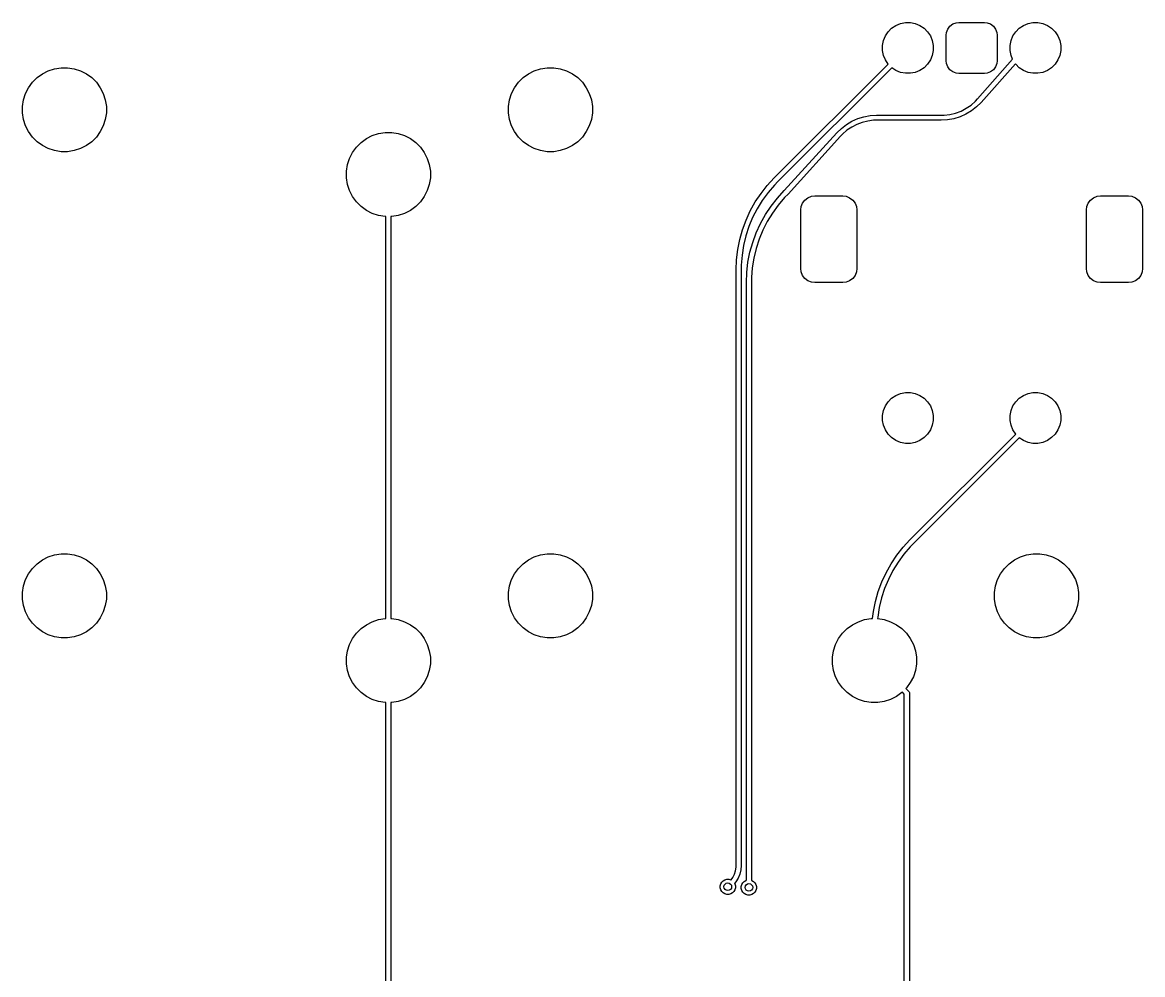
# Model space of a CAD drawing. Extents: x 4 to 18.4, y -7.3 to -2.9.
# Drawn here: x 16.629 to 18.358, y -4.697 to -3.228 of the extents above; entities that cross this region are included whole.
import ezdxf

# ---------------------------------------------------------------- set-up
doc = ezdxf.new("R2010")
doc.units = 0
doc.header["$MEASUREMENT"] = 0
doc.layers.add('BLACK', color=7, linetype='CONTINUOUS')

msp = doc.modelspace()

# ---------------------------------------------------------------- linework, layer by layer
at = {"layer": 'BLACK', "linetype": 'CONTINUOUS'}
for p, q in [((17.9768, -3.2325), (17.9839, -3.2295)), ((17.9839, -3.2295), (17.9915, -3.228)), ((17.9915, -3.228), (17.9992, -3.228)), ((17.9992, -3.228), (18.0068, -3.2295)), ((18.0068, -3.2295), (18.0139, -3.2325)), ((18.0601, -3.2336), (18.0646, -3.2303)), ((18.0646, -3.2303), (18.0699, -3.2283)), ((18.0699, -3.2283), (18.0741, -3.2279)), ((18.0741, -3.2279), (18.1134, -3.2279)), ((18.1134, -3.2279), (18.1176, -3.2283)), ((18.1176, -3.2283), (18.1229, -3.2303)), ((18.1229, -3.2303), (18.1274, -3.2336)), ((18.1736, -3.2325), (18.1807, -3.2295)), ((18.1807, -3.2295), (18.1883, -3.228)), ((18.1883, -3.228), (18.196, -3.228)), ((18.196, -3.228), (18.2036, -3.2295)), ((18.2036, -3.2295), (18.2107, -3.2325)), ((17.9577, -3.2558), (17.9606, -3.2487)), ((17.9606, -3.2487), (17.9649, -3.2422)), ((17.9649, -3.2422), (17.9703, -3.2368)), ((17.9703, -3.2368), (17.9768, -3.2325)), ((18.0139, -3.2325), (18.0203, -3.2368)), ((18.0203, -3.2368), (18.0258, -3.2422)), ((18.0258, -3.2422), (18.03, -3.2487)), ((18.03, -3.2487), (18.033, -3.2558)), ((18.0544, -3.2475), (18.0548, -3.2434)), ((18.0544, -3.2869), (18.0544, -3.2475)), ((18.0548, -3.2434), (18.0568, -3.2381)), ((18.0568, -3.2381), (18.0601, -3.2336)), ((18.1274, -3.2336), (18.1307, -3.2381)), ((18.1307, -3.2381), (18.1327, -3.2434)), ((18.1327, -3.2434), (18.1331, -3.2475)), ((18.1331, -3.2475), (18.1331, -3.2869)), ((18.1545, -3.2558), (18.1575, -3.2487)), ((18.1575, -3.2487), (18.1617, -3.2422)), ((18.1617, -3.2422), (18.1672, -3.2368)), ((18.1672, -3.2368), (18.1736, -3.2325)), ((18.2107, -3.2325), (18.2172, -3.2368)), ((18.2172, -3.2368), (18.2226, -3.2422)), ((18.2226, -3.2422), (18.2269, -3.2487)), ((18.2269, -3.2487), (18.2298, -3.2558)), ((17.9561, -3.2634), (17.9577, -3.2558)), ((17.9561, -3.2711), (17.9561, -3.2634)), ((18.033, -3.2558), (18.0345, -3.2634)), ((18.0345, -3.2634), (18.0345, -3.2711)), ((18.153, -3.2634), (18.1545, -3.2558)), ((18.153, -3.2711), (18.153, -3.2634)), ((18.2298, -3.2558), (18.2314, -3.2634)), ((18.2314, -3.2634), (18.2314, -3.2711)), ((17.9577, -3.2787), (17.9561, -3.2711)), ((17.9606, -3.2858), (17.9577, -3.2787)), ((18.033, -3.2787), (18.03, -3.2858)), ((18.0345, -3.2711), (18.033, -3.2787)), ((18.1545, -3.2787), (18.153, -3.2711)), ((18.157, -3.2848), (18.1545, -3.2787)), ((18.2298, -3.2787), (18.2269, -3.2858)), ((18.2314, -3.2711), (18.2298, -3.2787)), ((16.6689, -3.3025), (16.6786, -3.2993)), ((16.6786, -3.2993), (16.6887, -3.2977)), ((16.6887, -3.2977), (16.6988, -3.2977)), ((16.6988, -3.2977), (16.7089, -3.2993)), ((16.7089, -3.2993), (16.7186, -3.3025)), ((17.4189, -3.3025), (17.4286, -3.2993)), ((17.4286, -3.2993), (17.4387, -3.2977)), ((17.4387, -3.2977), (17.4488, -3.2977)), ((17.4488, -3.2977), (17.4589, -3.2993)), ((17.4589, -3.2993), (17.4686, -3.3025)), ((17.7891, -3.4679), (17.9648, -3.2921)), ((17.9704, -3.2977), (17.7947, -3.4734)), ((17.9648, -3.2921), (17.9606, -3.2858)), ((17.9768, -3.3019), (17.9704, -3.2977)), ((18.0203, -3.2977), (18.0139, -3.3019)), ((18.0258, -3.2922), (18.0203, -3.2977)), ((18.03, -3.2858), (18.0258, -3.2922)), ((18.0548, -3.2911), (18.0544, -3.2869)), ((18.0568, -3.2963), (18.0548, -3.2911)), ((18.0601, -3.3008), (18.0568, -3.2963)), ((18.0646, -3.3042), (18.0601, -3.3008)), ((18.1026, -3.346), (18.157, -3.2848)), ((18.1614, -3.2917), (18.1084, -3.3512)), ((18.1274, -3.3008), (18.1229, -3.3042)), ((18.1307, -3.2963), (18.1274, -3.3008)), ((18.1327, -3.2911), (18.1307, -3.2963)), ((18.1331, -3.2869), (18.1327, -3.2911)), ((18.1617, -3.2922), (18.1614, -3.2917)), ((18.1672, -3.2977), (18.1617, -3.2922)), ((18.1736, -3.3019), (18.1672, -3.2977)), ((18.2172, -3.2977), (18.2107, -3.3019)), ((18.2226, -3.2922), (18.2172, -3.2977)), ((18.2269, -3.2858), (18.2226, -3.2922)), ((16.6444, -3.3203), (16.6516, -3.3131)), ((16.6516, -3.3131), (16.6598, -3.3071)), ((16.6598, -3.3071), (16.6689, -3.3025)), ((16.7186, -3.3025), (16.7277, -3.3071)), ((16.7277, -3.3071), (16.7359, -3.3131)), ((16.7359, -3.3131), (16.7431, -3.3203)), ((17.3944, -3.3203), (17.4016, -3.3131)), ((17.4016, -3.3131), (17.4098, -3.3071)), ((17.4098, -3.3071), (17.4189, -3.3025)), ((17.4686, -3.3025), (17.4777, -3.3071)), ((17.4777, -3.3071), (17.4859, -3.3131)), ((17.4859, -3.3131), (17.4931, -3.3203)), ((17.9839, -3.3049), (17.9768, -3.3019)), ((17.9915, -3.3064), (17.9839, -3.3049)), ((17.9992, -3.3064), (17.9915, -3.3064)), ((18.0068, -3.3049), (17.9992, -3.3064)), ((18.0139, -3.3019), (18.0068, -3.3049)), ((18.0699, -3.3061), (18.0646, -3.3042)), ((18.0741, -3.3066), (18.0699, -3.3061)), ((18.1134, -3.3066), (18.0741, -3.3066)), ((18.1176, -3.3061), (18.1134, -3.3066)), ((18.1229, -3.3042), (18.1176, -3.3061)), ((18.1807, -3.3049), (18.1736, -3.3019)), ((18.1883, -3.3064), (18.1807, -3.3049)), ((18.196, -3.3064), (18.1883, -3.3064)), ((18.2036, -3.3049), (18.196, -3.3064)), ((18.2107, -3.3019), (18.2036, -3.3049)), ((16.6337, -3.3376), (16.6384, -3.3286)), ((16.6384, -3.3286), (16.6444, -3.3203)), ((16.7431, -3.3203), (16.7491, -3.3286)), ((16.7491, -3.3286), (16.7538, -3.3376)), ((17.3837, -3.3376), (17.3884, -3.3286)), ((17.3884, -3.3286), (17.3944, -3.3203)), ((17.4931, -3.3203), (17.4991, -3.3286)), ((17.4991, -3.3286), (17.5038, -3.3376)), ((16.629, -3.3574), (16.6306, -3.3473)), ((16.6306, -3.3473), (16.6337, -3.3376)), ((16.7538, -3.3376), (16.7569, -3.3473)), ((16.7569, -3.3473), (16.7585, -3.3574)), ((17.379, -3.3574), (17.3806, -3.3473)), ((17.3806, -3.3473), (17.3837, -3.3376)), ((17.5038, -3.3376), (17.5069, -3.3473)), ((17.5069, -3.3473), (17.5085, -3.3574)), ((18.0928, -3.3553), (18.0996, -3.3494)), ((18.0996, -3.3494), (18.1026, -3.346)), ((18.1084, -3.3512), (18.1014, -3.3583)), ((18.1026, -3.346), (18.1026, -3.346)), ((18.1084, -3.3512), (18.1084, -3.3512)), ((16.629, -3.3676), (16.629, -3.3574)), ((16.6306, -3.3777), (16.629, -3.3676)), ((16.7585, -3.3676), (16.7569, -3.3777)), ((16.7585, -3.3574), (16.7585, -3.3676)), ((17.379, -3.3676), (17.379, -3.3574)), ((17.3806, -3.3777), (17.379, -3.3676)), ((17.5085, -3.3676), (17.5069, -3.3777)), ((17.5085, -3.3574), (17.5085, -3.3676)), ((18.0512, -3.3711), (18.0602, -3.37)), ((18.0602, -3.37), (18.0689, -3.3678)), ((18.0689, -3.3678), (18.0774, -3.3646)), ((18.085, -3.3695), (18.0759, -3.3736)), ((18.0774, -3.3646), (18.0854, -3.3604)), ((18.0935, -3.3644), (18.085, -3.3695)), ((18.0854, -3.3604), (18.0928, -3.3553)), ((18.1014, -3.3583), (18.0935, -3.3644)), ((16.6337, -3.3874), (16.6306, -3.3777)), ((16.6384, -3.3964), (16.6337, -3.3874)), ((16.7538, -3.3874), (16.7491, -3.3964)), ((16.7569, -3.3777), (16.7538, -3.3874)), ((17.3837, -3.3874), (17.3806, -3.3777)), ((17.3884, -3.3964), (17.3837, -3.3874)), ((17.5038, -3.3874), (17.4991, -3.3964)), ((17.5069, -3.3777), (17.5038, -3.3874)), ((17.8928, -3.3913), (17.9006, -3.3853)), ((17.9006, -3.3853), (17.909, -3.3803)), ((17.9166, -3.3852), (17.9087, -3.3893)), ((17.909, -3.3803), (17.918, -3.3763)), ((17.925, -3.3821), (17.9166, -3.3852)), ((17.918, -3.3763), (17.9275, -3.3734)), ((17.9336, -3.38), (17.925, -3.3821)), ((17.9275, -3.3734), (17.9371, -3.3716)), ((17.9425, -3.3789), (17.9336, -3.38)), ((17.9371, -3.3716), (17.947, -3.3711)), ((17.9469, -3.3789), (17.9425, -3.3789)), ((17.947, -3.3789), (17.9469, -3.3789)), ((17.947, -3.3711), (17.947, -3.3711)), ((17.947, -3.3711), (17.947, -3.3711)), ((17.947, -3.3711), (18.0467, -3.3711)), ((18.0467, -3.3789), (17.947, -3.3789)), ((17.947, -3.3789), (17.947, -3.3789)), ((18.0467, -3.3711), (18.0467, -3.3711)), ((18.0467, -3.3711), (18.0512, -3.3711)), ((18.0566, -3.3783), (18.0467, -3.3789)), ((18.0467, -3.3789), (18.0467, -3.3789)), ((18.0467, -3.3789), (18.0467, -3.3789)), ((18.0467, -3.3789), (18.0467, -3.3789)), ((18.0664, -3.3765), (18.0566, -3.3783)), ((18.0759, -3.3736), (18.0664, -3.3765)), ((16.6444, -3.4047), (16.6384, -3.3964)), ((16.6516, -3.4119), (16.6444, -3.4047)), ((16.7431, -3.4047), (16.7359, -3.4119)), ((16.7491, -3.3964), (16.7431, -3.4047)), ((17.1598, -3.4071), (17.1689, -3.4025)), ((17.1689, -3.4025), (17.1786, -3.3993)), ((17.1786, -3.3993), (17.1887, -3.3977)), ((17.1887, -3.3977), (17.1988, -3.3977)), ((17.1988, -3.3977), (17.2089, -3.3993)), ((17.2089, -3.3993), (17.2186, -3.4025)), ((17.2186, -3.4025), (17.2277, -3.4071)), ((17.3944, -3.4047), (17.3884, -3.3964)), ((17.4016, -3.4119), (17.3944, -3.4047)), ((17.4931, -3.4047), (17.4859, -3.4119)), ((17.4991, -3.3964), (17.4931, -3.4047)), ((17.8047, -3.4874), (17.8857, -3.3982)), ((17.8916, -3.4035), (17.8106, -3.4927)), ((17.8857, -3.3982), (17.8928, -3.3913)), ((17.8857, -3.3982), (17.8857, -3.3982)), ((17.8946, -3.4002), (17.8916, -3.4035)), ((17.8916, -3.4035), (17.8916, -3.4035)), ((17.8916, -3.4035), (17.8916, -3.4035)), ((17.9013, -3.3943), (17.8946, -3.4002)), ((17.9087, -3.3893), (17.9013, -3.3943)), ((16.6598, -3.4179), (16.6516, -3.4119)), ((16.6689, -3.4225), (16.6598, -3.4179)), ((16.7277, -3.4179), (16.7186, -3.4225)), ((16.7359, -3.4119), (16.7277, -3.4179)), ((17.1384, -3.4286), (17.1444, -3.4203)), ((17.1444, -3.4203), (17.1516, -3.4131)), ((17.1516, -3.4131), (17.1598, -3.4071)), ((17.2277, -3.4071), (17.2359, -3.4131)), ((17.2359, -3.4131), (17.2431, -3.4203)), ((17.2431, -3.4203), (17.2491, -3.4286)), ((17.4098, -3.4179), (17.4016, -3.4119)), ((17.4189, -3.4225), (17.4098, -3.4179)), ((17.4777, -3.4179), (17.4686, -3.4225)), ((17.4859, -3.4119), (17.4777, -3.4179)), ((16.6786, -3.4257), (16.6689, -3.4225)), ((16.6887, -3.4273), (16.6786, -3.4257)), ((16.6988, -3.4273), (16.6887, -3.4273)), ((16.7089, -3.4257), (16.6988, -3.4273)), ((16.7186, -3.4225), (16.7089, -3.4257)), ((17.1306, -3.4473), (17.1337, -3.4376)), ((17.1337, -3.4376), (17.1384, -3.4286)), ((17.2491, -3.4286), (17.2538, -3.4376)), ((17.2538, -3.4376), (17.2569, -3.4473)), ((17.4286, -3.4257), (17.4189, -3.4225)), ((17.4387, -3.4273), (17.4286, -3.4257)), ((17.4488, -3.4273), (17.4387, -3.4273)), ((17.4589, -3.4257), (17.4488, -3.4273)), ((17.4686, -3.4225), (17.4589, -3.4257)), ((17.129, -3.4574), (17.1306, -3.4473)), ((17.2569, -3.4473), (17.2585, -3.4574)), ((17.129, -3.4676), (17.129, -3.4574)), ((17.1306, -3.4777), (17.129, -3.4676)), ((17.2585, -3.4676), (17.2569, -3.4777)), ((17.2585, -3.4574), (17.2585, -3.4676)), ((17.7784, -3.4794), (17.7891, -3.4679)), ((17.7891, -3.4679), (17.7891, -3.4679)), ((17.7891, -3.4679), (17.7891, -3.4679)), ((17.7947, -3.4734), (17.7893, -3.4788)), ((17.7947, -3.4734), (17.7947, -3.4734)), ((17.1337, -3.4874), (17.1306, -3.4777)), ((17.1384, -3.4964), (17.1337, -3.4874)), ((17.2538, -3.4874), (17.2491, -3.4964)), ((17.2569, -3.4777), (17.2538, -3.4874)), ((17.7687, -3.4918), (17.7784, -3.4794)), ((17.7795, -3.4903), (17.7706, -3.5026)), ((17.7893, -3.4788), (17.7795, -3.4903)), ((17.7942, -3.4988), (17.8047, -3.4874)), ((17.8047, -3.4874), (17.8047, -3.4874)), ((17.1444, -3.5047), (17.1384, -3.4964)), ((17.1516, -3.5119), (17.1444, -3.5047)), ((17.2431, -3.5047), (17.2359, -3.5119)), ((17.2491, -3.4964), (17.2431, -3.5047)), ((17.7522, -3.5187), (17.7599, -3.5049)), ((17.7599, -3.5049), (17.7687, -3.4918)), ((17.7706, -3.5026), (17.7627, -3.5155)), ((17.7844, -3.5112), (17.7942, -3.4988)), ((17.8051, -3.4982), (17.7952, -3.5097)), ((17.8104, -3.4928), (17.8051, -3.4982)), ((17.8105, -3.4928), (17.8104, -3.4928)), ((17.8104, -3.4928), (17.8104, -3.4928)), ((17.8106, -3.4927), (17.8105, -3.4928)), ((17.8306, -3.5121), (17.8327, -3.5066)), ((17.8327, -3.5066), (17.8363, -3.5019)), ((17.8363, -3.5019), (17.841, -3.4983)), ((17.841, -3.4983), (17.8465, -3.4962)), ((17.8465, -3.4962), (17.8516, -3.4956)), ((17.8516, -3.4956), (17.8949, -3.4956)), ((17.8949, -3.4956), (17.9001, -3.4962)), ((17.9001, -3.4962), (17.9055, -3.4983)), ((17.9055, -3.4983), (17.9102, -3.5019)), ((17.9102, -3.5019), (17.9138, -3.5066)), ((17.9138, -3.5066), (17.916, -3.5121)), ((18.2715, -3.5121), (18.2737, -3.5066)), ((18.2737, -3.5066), (18.2773, -3.5019)), ((18.2773, -3.5019), (18.282, -3.4983)), ((18.282, -3.4983), (18.2874, -3.4962)), ((18.2874, -3.4962), (18.2926, -3.4956)), ((18.2926, -3.4956), (18.3359, -3.4956)), ((18.3359, -3.4956), (18.341, -3.4962)), ((18.341, -3.4962), (18.3465, -3.4983)), ((18.3465, -3.4983), (18.3512, -3.5019)), ((18.3512, -3.5019), (18.3548, -3.5066)), ((18.3548, -3.5066), (18.3569, -3.5121)), ((17.1598, -3.5179), (17.1516, -3.5119)), ((17.1689, -3.5225), (17.1598, -3.5179)), ((17.1786, -3.5257), (17.1689, -3.5225)), ((17.1887, -3.5273), (17.1786, -3.5257)), ((17.2089, -3.5257), (17.1988, -3.5273)), ((17.2186, -3.5225), (17.2089, -3.5257)), ((17.2277, -3.5179), (17.2186, -3.5225)), ((17.2359, -3.5119), (17.2277, -3.5179)), ((17.7456, -3.533), (17.7522, -3.5187)), ((17.7627, -3.5155), (17.7558, -3.529)), ((17.7679, -3.5381), (17.7757, -3.5243)), ((17.7757, -3.5243), (17.7844, -3.5112)), ((17.7863, -3.522), (17.7784, -3.5349)), ((17.7952, -3.5097), (17.7863, -3.522)), ((17.83, -3.5172), (17.8306, -3.5121)), ((17.83, -3.6078), (17.83, -3.5172)), ((17.916, -3.5121), (17.9166, -3.5172)), ((17.9166, -3.5172), (17.9166, -3.6078)), ((18.2709, -3.5172), (18.2715, -3.5121)), ((18.2709, -3.6078), (18.2709, -3.5172)), ((18.3569, -3.5121), (18.3575, -3.5172)), ((18.3575, -3.5172), (18.3575, -3.6078)), ((17.1898, -3.5273), (17.1887, -3.5273)), ((17.1898, -4.1477), (17.1898, -3.5273)), ((17.1988, -3.5273), (17.1977, -3.5273)), ((17.1977, -3.5273), (17.1977, -4.1477)), ((17.7401, -3.5478), (17.7456, -3.533)), ((17.75, -3.543), (17.7453, -3.5574)), ((17.7558, -3.529), (17.75, -3.543)), ((17.7613, -3.5524), (17.7679, -3.5381)), ((17.7784, -3.5349), (17.7715, -3.5484)), ((17.7359, -3.563), (17.7401, -3.5478)), ((17.7453, -3.5574), (17.7417, -3.5722)), ((17.7559, -3.5672), (17.7613, -3.5524)), ((17.7715, -3.5484), (17.7657, -3.5624)), ((17.7328, -3.5784), (17.7359, -3.563)), ((17.7417, -3.5722), (17.7394, -3.5871)), ((17.7516, -3.5823), (17.7559, -3.5672)), ((17.761, -3.5768), (17.7575, -3.5916)), ((17.7657, -3.5624), (17.761, -3.5768)), ((17.7303, -3.6098), (17.7309, -3.5941)), ((17.7309, -3.5941), (17.7328, -3.5784)), ((17.7394, -3.5871), (17.7382, -3.6023)), ((17.7485, -3.5978), (17.7516, -3.5823)), ((17.7575, -3.5916), (17.7551, -3.6065)), ((17.7303, -4.5285), (17.7303, -3.6098)), ((17.7382, -3.6023), (17.7382, -3.6098)), ((17.7382, -3.6098), (17.7382, -4.5285)), ((17.7467, -3.6135), (17.7485, -3.5978)), ((17.7551, -3.6065), (17.7539, -3.6216)), ((17.8306, -3.6129), (17.83, -3.6078)), ((17.9166, -3.6078), (17.916, -3.6129)), ((18.2715, -3.6129), (18.2709, -3.6078)), ((18.3575, -3.6078), (18.3569, -3.6129)), ((17.7461, -3.6292), (17.7467, -3.6135)), ((17.7461, -4.5514), (17.7461, -3.6292)), ((17.7539, -3.6216), (17.7539, -3.6292)), ((17.7539, -3.6292), (17.7539, -4.5514)), ((17.8327, -3.6184), (17.8306, -3.6129)), ((17.8363, -3.6231), (17.8327, -3.6184)), ((17.841, -3.6267), (17.8363, -3.6231)), ((17.8465, -3.6288), (17.841, -3.6267)), ((17.8516, -3.6294), (17.8465, -3.6288)), ((17.8949, -3.6294), (17.8516, -3.6294)), ((17.9001, -3.6288), (17.8949, -3.6294)), ((17.9055, -3.6267), (17.9001, -3.6288)), ((17.9102, -3.6231), (17.9055, -3.6267)), ((17.9138, -3.6184), (17.9102, -3.6231)), ((17.916, -3.6129), (17.9138, -3.6184)), ((18.2737, -3.6184), (18.2715, -3.6129)), ((18.2773, -3.6231), (18.2737, -3.6184)), ((18.282, -3.6267), (18.2773, -3.6231)), ((18.2874, -3.6288), (18.282, -3.6267)), ((18.2926, -3.6294), (18.2874, -3.6288)), ((18.3359, -3.6294), (18.2926, -3.6294)), ((18.341, -3.6288), (18.3359, -3.6294)), ((18.3465, -3.6267), (18.341, -3.6288)), ((18.3512, -3.6231), (18.3465, -3.6267)), ((18.3548, -3.6184), (18.3512, -3.6231)), ((18.3569, -3.6129), (18.3548, -3.6184)), ((17.9768, -3.8034), (17.9839, -3.8004)), ((17.9839, -3.8004), (17.9915, -3.7989)), ((17.9915, -3.7989), (17.9992, -3.7989)), ((17.9992, -3.7989), (18.0068, -3.8004)), ((18.0068, -3.8004), (18.0139, -3.8034)), ((18.1736, -3.8034), (18.1807, -3.8004)), ((18.1807, -3.8004), (18.1883, -3.7989)), ((18.1883, -3.7989), (18.196, -3.7989)), ((18.196, -3.7989), (18.2036, -3.8004)), ((18.2036, -3.8004), (18.2107, -3.8034)), ((17.9577, -3.8267), (17.9606, -3.8195)), ((17.9606, -3.8195), (17.9649, -3.8131)), ((17.9649, -3.8131), (17.9703, -3.8077)), ((17.9703, -3.8077), (17.9768, -3.8034)), ((18.0139, -3.8034), (18.0203, -3.8077)), ((18.0203, -3.8077), (18.0258, -3.8131)), ((18.0258, -3.8131), (18.03, -3.8195)), ((18.03, -3.8195), (18.033, -3.8267)), ((18.1545, -3.8267), (18.1575, -3.8195)), ((18.1575, -3.8195), (18.1617, -3.8131)), ((18.1617, -3.8131), (18.1672, -3.8077)), ((18.1672, -3.8077), (18.1736, -3.8034)), ((18.2107, -3.8034), (18.2172, -3.8077)), ((18.2172, -3.8077), (18.2226, -3.8131)), ((18.2226, -3.8131), (18.2269, -3.8195)), ((18.2269, -3.8195), (18.2298, -3.8267)), ((17.9561, -3.8342), (17.9577, -3.8267)), ((17.9561, -3.8419), (17.9561, -3.8342)), ((18.033, -3.8267), (18.0345, -3.8342)), ((18.0345, -3.8342), (18.0345, -3.8419)), ((18.153, -3.8342), (18.1545, -3.8267)), ((18.153, -3.8419), (18.153, -3.8342)), ((18.2298, -3.8267), (18.2314, -3.8342)), ((18.2314, -3.8342), (18.2314, -3.8419)), ((17.9577, -3.8495), (17.9561, -3.8419)), ((17.9606, -3.8566), (17.9577, -3.8495)), ((18.033, -3.8495), (18.03, -3.8566)), ((18.0345, -3.8419), (18.033, -3.8495)), ((18.1545, -3.8495), (18.153, -3.8419)), ((18.1575, -3.8566), (18.1545, -3.8495)), ((18.2298, -3.8495), (18.2269, -3.8566)), ((18.2314, -3.8419), (18.2298, -3.8495)), ((17.9649, -3.8631), (17.9606, -3.8566)), ((17.9703, -3.8685), (17.9649, -3.8631)), ((17.9768, -3.8728), (17.9703, -3.8685)), ((17.9986, -4.0261), (18.1617, -3.863)), ((18.1673, -3.8686), (18.0042, -4.0316)), ((18.0203, -3.8685), (18.0139, -3.8728)), ((18.0258, -3.8631), (18.0203, -3.8685)), ((18.03, -3.8566), (18.0258, -3.8631)), ((18.1617, -3.863), (18.1575, -3.8566)), ((18.1736, -3.8728), (18.1673, -3.8686)), ((18.2172, -3.8685), (18.2107, -3.8728)), ((18.2226, -3.8631), (18.2172, -3.8685)), ((18.2269, -3.8566), (18.2226, -3.8631)), ((17.9839, -3.8758), (17.9768, -3.8728)), ((17.9915, -3.8773), (17.9839, -3.8758)), ((17.9992, -3.8773), (17.9915, -3.8773)), ((18.0068, -3.8758), (17.9992, -3.8773)), ((18.0139, -3.8728), (18.0068, -3.8758)), ((18.1807, -3.8758), (18.1736, -3.8728)), ((18.1883, -3.8773), (18.1807, -3.8758)), ((18.196, -3.8773), (18.1883, -3.8773)), ((18.2036, -3.8758), (18.196, -3.8773)), ((18.2107, -3.8728), (18.2036, -3.8758)), ((17.9879, -4.0377), (17.9986, -4.0261)), ((17.9986, -4.0261), (17.9986, -4.0261)), ((17.9782, -4.05), (17.9879, -4.0377)), ((17.9988, -4.037), (17.989, -4.0485)), ((18.0042, -4.0316), (17.9988, -4.037)), ((18.0042, -4.0316), (18.0042, -4.0316)), ((18.0042, -4.0316), (18.0042, -4.0316)), ((16.6516, -4.0631), (16.6598, -4.0571)), ((16.6598, -4.0571), (16.6689, -4.0525)), ((16.6689, -4.0525), (16.6786, -4.0493)), ((16.6786, -4.0493), (16.6887, -4.0477)), ((16.6887, -4.0477), (16.6988, -4.0477)), ((16.6988, -4.0477), (16.7089, -4.0493)), ((16.7089, -4.0493), (16.7186, -4.0525)), ((16.7186, -4.0525), (16.7277, -4.0571)), ((16.7277, -4.0571), (16.7359, -4.0631)), ((17.4016, -4.0631), (17.4098, -4.0571)), ((17.4098, -4.0571), (17.4189, -4.0525)), ((17.4189, -4.0525), (17.4286, -4.0493)), ((17.4286, -4.0493), (17.4387, -4.0477)), ((17.4387, -4.0477), (17.4488, -4.0477)), ((17.4488, -4.0477), (17.4589, -4.0493)), ((17.4589, -4.0493), (17.4686, -4.0525)), ((17.4686, -4.0525), (17.4777, -4.0571)), ((17.4777, -4.0571), (17.4859, -4.0631)), ((17.9694, -4.0631), (17.9782, -4.05)), ((17.9801, -4.0608), (17.9722, -4.0737)), ((17.989, -4.0485), (17.9801, -4.0608)), ((18.1516, -4.0631), (18.1598, -4.0571)), ((18.1598, -4.0571), (18.1689, -4.0525)), ((18.1689, -4.0525), (18.1786, -4.0493)), ((18.1786, -4.0493), (18.1887, -4.0477)), ((18.1887, -4.0477), (18.1988, -4.0477)), ((18.1988, -4.0477), (18.2089, -4.0493)), ((18.2089, -4.0493), (18.2186, -4.0525)), ((18.2186, -4.0525), (18.2277, -4.0571)), ((18.2277, -4.0571), (18.2359, -4.0631)), ((16.6337, -4.0876), (16.6384, -4.0786)), ((16.6384, -4.0786), (16.6444, -4.0703)), ((16.6444, -4.0703), (16.6516, -4.0631)), ((16.7359, -4.0631), (16.7431, -4.0703)), ((16.7431, -4.0703), (16.7491, -4.0786)), ((16.7491, -4.0786), (16.7538, -4.0876)), ((17.3837, -4.0876), (17.3884, -4.0786)), ((17.3884, -4.0786), (17.3944, -4.0703)), ((17.3944, -4.0703), (17.4016, -4.0631)), ((17.4859, -4.0631), (17.4931, -4.0703)), ((17.4931, -4.0703), (17.4991, -4.0786)), ((17.4991, -4.0786), (17.5038, -4.0876)), ((17.9551, -4.0912), (17.9617, -4.0769)), ((17.9617, -4.0769), (17.9694, -4.0631)), ((17.9722, -4.0737), (17.9653, -4.0872)), ((18.1337, -4.0876), (18.1384, -4.0786)), ((18.1384, -4.0786), (18.1444, -4.0703)), ((18.1444, -4.0703), (18.1516, -4.0631)), ((18.2359, -4.0631), (18.2431, -4.0703)), ((18.2431, -4.0703), (18.2491, -4.0786)), ((18.2491, -4.0786), (18.2538, -4.0876)), ((16.6306, -4.0973), (16.6337, -4.0876)), ((16.7538, -4.0876), (16.7569, -4.0973)), ((17.3806, -4.0973), (17.3837, -4.0876)), ((17.5038, -4.0876), (17.5069, -4.0973)), ((17.9496, -4.106), (17.9551, -4.0912)), ((17.9653, -4.0872), (17.9595, -4.1012)), ((18.1306, -4.0973), (18.1337, -4.0876)), ((18.2538, -4.0876), (18.2569, -4.0973)), ((16.629, -4.1074), (16.6306, -4.0973)), ((16.629, -4.1176), (16.629, -4.1074)), ((16.7569, -4.0973), (16.7585, -4.1074)), ((16.7585, -4.1074), (16.7585, -4.1176)), ((17.379, -4.1074), (17.3806, -4.0973)), ((17.379, -4.1176), (17.379, -4.1074)), ((17.5069, -4.0973), (17.5085, -4.1074)), ((17.5085, -4.1074), (17.5085, -4.1176)), ((17.9454, -4.1212), (17.9496, -4.106)), ((17.9595, -4.1012), (17.9548, -4.1156)), ((18.129, -4.1074), (18.1306, -4.0973)), ((18.129, -4.1176), (18.129, -4.1074)), ((18.2569, -4.0973), (18.2585, -4.1074)), ((18.2585, -4.1074), (18.2585, -4.1176)), ((16.6306, -4.1277), (16.629, -4.1176)), ((16.6337, -4.1374), (16.6306, -4.1277)), ((16.7569, -4.1277), (16.7538, -4.1374)), ((16.7585, -4.1176), (16.7569, -4.1277)), ((17.3806, -4.1277), (17.379, -4.1176)), ((17.3837, -4.1374), (17.3806, -4.1277)), ((17.5069, -4.1277), (17.5038, -4.1374)), ((17.5085, -4.1176), (17.5069, -4.1277)), ((17.9423, -4.1366), (17.9454, -4.1212)), ((17.9512, -4.1304), (17.9489, -4.1454)), ((17.9548, -4.1156), (17.9512, -4.1304)), ((18.1306, -4.1277), (18.129, -4.1176)), ((18.1337, -4.1374), (18.1306, -4.1277)), ((18.2569, -4.1277), (18.2538, -4.1374)), ((18.2585, -4.1176), (18.2569, -4.1277)), ((16.6384, -4.1464), (16.6337, -4.1374)), ((16.6444, -4.1547), (16.6384, -4.1464)), ((16.7491, -4.1464), (16.7431, -4.1547)), ((16.7538, -4.1374), (16.7491, -4.1464)), ((17.1786, -4.1493), (17.1887, -4.1477)), ((17.1887, -4.1477), (17.1898, -4.1477)), ((17.1977, -4.1477), (17.1988, -4.1477)), ((17.1988, -4.1477), (17.2089, -4.1493)), ((17.3884, -4.1464), (17.3837, -4.1374)), ((17.3944, -4.1547), (17.3884, -4.1464)), ((17.4991, -4.1464), (17.4931, -4.1547)), ((17.5038, -4.1374), (17.4991, -4.1464)), ((17.9286, -4.1493), (17.9387, -4.1477)), ((17.9387, -4.1477), (17.941, -4.1477)), ((17.941, -4.1477), (17.9423, -4.1366)), ((17.9489, -4.1454), (17.9487, -4.1477)), ((17.9487, -4.1477), (17.9488, -4.1477)), ((17.9488, -4.1477), (17.9589, -4.1493)), ((18.1384, -4.1464), (18.1337, -4.1374)), ((18.1444, -4.1547), (18.1384, -4.1464)), ((18.2491, -4.1464), (18.2431, -4.1547)), ((18.2538, -4.1374), (18.2491, -4.1464)), ((16.6516, -4.1619), (16.6444, -4.1547)), ((16.6598, -4.1679), (16.6516, -4.1619)), ((16.7359, -4.1619), (16.7277, -4.1679)), ((16.7431, -4.1547), (16.7359, -4.1619)), ((17.1444, -4.1703), (17.1516, -4.1631)), ((17.1516, -4.1631), (17.1598, -4.1571)), ((17.1598, -4.1571), (17.1689, -4.1525)), ((17.1689, -4.1525), (17.1786, -4.1493)), ((17.2089, -4.1493), (17.2186, -4.1525)), ((17.2186, -4.1525), (17.2277, -4.1571)), ((17.2277, -4.1571), (17.2359, -4.1631)), ((17.2359, -4.1631), (17.2431, -4.1703)), ((17.4016, -4.1619), (17.3944, -4.1547)), ((17.4098, -4.1679), (17.4016, -4.1619)), ((17.4859, -4.1619), (17.4777, -4.1679)), ((17.4931, -4.1547), (17.4859, -4.1619)), ((17.8944, -4.1703), (17.9016, -4.1631)), ((17.9016, -4.1631), (17.9098, -4.1571)), ((17.9098, -4.1571), (17.9189, -4.1525)), ((17.9189, -4.1525), (17.9286, -4.1493)), ((17.9589, -4.1493), (17.9686, -4.1525)), ((17.9686, -4.1525), (17.9777, -4.1571)), ((17.9777, -4.1571), (17.9859, -4.1631)), ((17.9859, -4.1631), (17.9931, -4.1703)), ((18.1516, -4.1619), (18.1444, -4.1547)), ((18.1598, -4.1679), (18.1516, -4.1619)), ((18.2359, -4.1619), (18.2277, -4.1679)), ((18.2431, -4.1547), (18.2359, -4.1619)), ((16.6689, -4.1725), (16.6598, -4.1679)), ((16.6786, -4.1757), (16.6689, -4.1725)), ((16.6887, -4.1773), (16.6786, -4.1757)), ((16.6988, -4.1773), (16.6887, -4.1773)), ((16.7089, -4.1757), (16.6988, -4.1773)), ((16.7186, -4.1725), (16.7089, -4.1757)), ((16.7277, -4.1679), (16.7186, -4.1725)), ((17.1337, -4.1876), (17.1384, -4.1786)), ((17.1384, -4.1786), (17.1444, -4.1703)), ((17.2431, -4.1703), (17.2491, -4.1786)), ((17.2491, -4.1786), (17.2538, -4.1876)), ((17.4189, -4.1725), (17.4098, -4.1679)), ((17.4286, -4.1757), (17.4189, -4.1725)), ((17.4387, -4.1773), (17.4286, -4.1757)), ((17.4488, -4.1773), (17.4387, -4.1773)), ((17.4589, -4.1757), (17.4488, -4.1773)), ((17.4686, -4.1725), (17.4589, -4.1757)), ((17.4777, -4.1679), (17.4686, -4.1725)), ((17.8837, -4.1876), (17.8884, -4.1786)), ((17.8884, -4.1786), (17.8944, -4.1703)), ((17.9931, -4.1703), (17.9991, -4.1786)), ((17.9991, -4.1786), (18.0038, -4.1876)), ((18.1689, -4.1725), (18.1598, -4.1679)), ((18.1786, -4.1757), (18.1689, -4.1725)), ((18.1887, -4.1773), (18.1786, -4.1757)), ((18.1988, -4.1773), (18.1887, -4.1773)), ((18.2089, -4.1757), (18.1988, -4.1773)), ((18.2186, -4.1725), (18.2089, -4.1757)), ((18.2277, -4.1679), (18.2186, -4.1725)), ((17.129, -4.2074), (17.1306, -4.1973)), ((17.1306, -4.1973), (17.1337, -4.1876)), ((17.2538, -4.1876), (17.2569, -4.1973)), ((17.2569, -4.1973), (17.2585, -4.2074)), ((17.879, -4.2074), (17.8806, -4.1973)), ((17.8806, -4.1973), (17.8837, -4.1876)), ((18.0038, -4.1876), (18.0069, -4.1973)), ((18.0069, -4.1973), (18.0085, -4.2074)), ((17.129, -4.2176), (17.129, -4.2074)), ((17.1306, -4.2277), (17.129, -4.2176)), ((17.2585, -4.2176), (17.2569, -4.2277)), ((17.2585, -4.2074), (17.2585, -4.2176)), ((17.879, -4.2176), (17.879, -4.2074)), ((17.8806, -4.2277), (17.879, -4.2176)), ((18.0085, -4.2176), (18.0069, -4.2277)), ((18.0085, -4.2074), (18.0085, -4.2176)), ((17.1337, -4.2374), (17.1306, -4.2277)), ((17.2569, -4.2277), (17.2538, -4.2374)), ((17.8837, -4.2374), (17.8806, -4.2277)), ((18.0069, -4.2277), (18.0038, -4.2374)), ((17.1384, -4.2464), (17.1337, -4.2374)), ((17.1444, -4.2547), (17.1384, -4.2464)), ((17.2491, -4.2464), (17.2431, -4.2547)), ((17.2538, -4.2374), (17.2491, -4.2464)), ((17.8884, -4.2464), (17.8837, -4.2374)), ((17.8944, -4.2547), (17.8884, -4.2464)), ((17.9991, -4.2464), (17.9931, -4.2547)), ((18.0038, -4.2374), (17.9991, -4.2464)), ((17.1516, -4.2619), (17.1444, -4.2547)), ((17.1598, -4.2679), (17.1516, -4.2619)), ((17.1689, -4.2725), (17.1598, -4.2679)), ((17.2277, -4.2679), (17.2186, -4.2725)), ((17.2359, -4.2619), (17.2277, -4.2679)), ((17.2431, -4.2547), (17.2359, -4.2619)), ((17.9016, -4.2619), (17.8944, -4.2547)), ((17.9098, -4.2679), (17.9016, -4.2619)), ((17.9189, -4.2725), (17.9098, -4.2679)), ((17.9777, -4.2679), (17.9686, -4.2725)), ((17.9859, -4.2619), (17.9777, -4.2679)), ((17.9868, -4.2611), (17.9859, -4.2619)), ((17.9898, -4.2641), (17.9868, -4.2611)), ((17.9898, -5.1477), (17.9898, -4.2641)), ((17.9931, -4.2547), (17.9923, -4.2555)), ((17.9923, -4.2555), (17.9965, -4.2597)), ((17.9965, -4.2597), (17.997, -4.2603)), ((17.997, -4.2603), (17.9972, -4.2607)), ((17.9972, -4.2607), (17.9976, -4.2617)), ((17.9976, -4.2617), (17.9977, -4.2625)), ((17.9977, -4.2625), (17.9977, -5.1477)), ((17.1786, -4.2757), (17.1689, -4.2725)), ((17.1887, -4.2773), (17.1786, -4.2757)), ((17.1898, -4.2773), (17.1887, -4.2773)), ((17.1898, -4.7858), (17.1898, -4.2773)), ((17.1988, -4.2773), (17.1977, -4.2773)), ((17.1977, -4.2773), (17.1977, -4.7858)), ((17.2089, -4.2757), (17.1988, -4.2773)), ((17.2186, -4.2725), (17.2089, -4.2757)), ((17.9286, -4.2757), (17.9189, -4.2725)), ((17.9387, -4.2773), (17.9286, -4.2757)), ((17.9488, -4.2773), (17.9387, -4.2773)), ((17.9589, -4.2757), (17.9488, -4.2773)), ((17.9686, -4.2725), (17.9589, -4.2757)), ((17.7303, -4.5313), (17.7303, -4.5285)), ((17.7303, -4.5285), (17.7303, -4.5285)), ((17.7303, -4.5285), (17.7303, -4.5285)), ((17.7382, -4.5285), (17.7377, -4.5353)), ((17.7382, -4.5285), (17.7382, -4.5285)), ((17.7252, -4.5471), (17.7277, -4.5421)), ((17.7277, -4.5421), (17.7294, -4.5368)), ((17.7294, -4.5368), (17.7303, -4.5313)), ((17.7361, -4.5419), (17.7335, -4.5482)), ((17.7377, -4.5353), (17.7361, -4.5419)), ((17.7058, -4.56), (17.7066, -4.557)), ((17.7058, -4.5631), (17.7058, -4.56)), ((17.7066, -4.5661), (17.7058, -4.5631)), ((17.7066, -4.557), (17.7082, -4.5544)), ((17.7082, -4.5544), (17.7104, -4.5522)), ((17.7104, -4.5522), (17.713, -4.5506)), ((17.713, -4.5506), (17.716, -4.5498)), ((17.716, -4.5498), (17.7191, -4.5498)), ((17.7191, -4.5498), (17.7221, -4.5506)), ((17.7221, -4.5506), (17.7225, -4.5509)), ((17.7225, -4.5509), (17.7252, -4.5471)), ((17.7299, -4.554), (17.728, -4.5562)), ((17.728, -4.5562), (17.7285, -4.557)), ((17.7285, -4.557), (17.7293, -4.56)), ((17.7293, -4.5631), (17.7285, -4.5661)), ((17.7293, -4.56), (17.7293, -4.5631)), ((17.7335, -4.5482), (17.7299, -4.554)), ((17.7383, -4.561), (17.7391, -4.558)), ((17.7383, -4.564), (17.7383, -4.561)), ((17.7391, -4.558), (17.7406, -4.5553)), ((17.7406, -4.5553), (17.7428, -4.5531)), ((17.7428, -4.5531), (17.7455, -4.5516)), ((17.7455, -4.5516), (17.7461, -4.5514)), ((17.7539, -4.5514), (17.7545, -4.5516)), ((17.7545, -4.5516), (17.7572, -4.5531)), ((17.7572, -4.5531), (17.7594, -4.5553)), ((17.7594, -4.5553), (17.7609, -4.558)), ((17.7609, -4.558), (17.7617, -4.561)), ((17.7617, -4.561), (17.7617, -4.564)), ((17.7082, -4.5687), (17.7066, -4.5661)), ((17.7104, -4.5709), (17.7082, -4.5687)), ((17.713, -4.5725), (17.7104, -4.5709)), ((17.716, -4.5733), (17.713, -4.5725)), ((17.7191, -4.5733), (17.716, -4.5733)), ((17.7221, -4.5725), (17.7191, -4.5733)), ((17.7247, -4.5709), (17.7221, -4.5725)), ((17.7269, -4.5687), (17.7247, -4.5709)), ((17.7285, -4.5661), (17.7269, -4.5687)), ((17.7391, -4.567), (17.7383, -4.564)), ((17.7406, -4.5697), (17.7391, -4.567)), ((17.7428, -4.5719), (17.7406, -4.5697)), ((17.7455, -4.5734), (17.7428, -4.5719)), ((17.7485, -4.5742), (17.7455, -4.5734)), ((17.7515, -4.5742), (17.7485, -4.5742)), ((17.7545, -4.5734), (17.7515, -4.5742)), ((17.7572, -4.5719), (17.7545, -4.5734)), ((17.7594, -4.5697), (17.7572, -4.5719)), ((17.7609, -4.567), (17.7594, -4.5697)), ((17.7617, -4.564), (17.7609, -4.567))]:
    msp.add_line(p, q, dxfattribs=at)
at = {"layer": 'BLACK'}
for centre in [(17.7175, -4.5615), (17.75, -4.5625)]:
    msp.add_circle(centre, 0.00591, dxfattribs=at)

doc.saveas('drawing.dxf')
